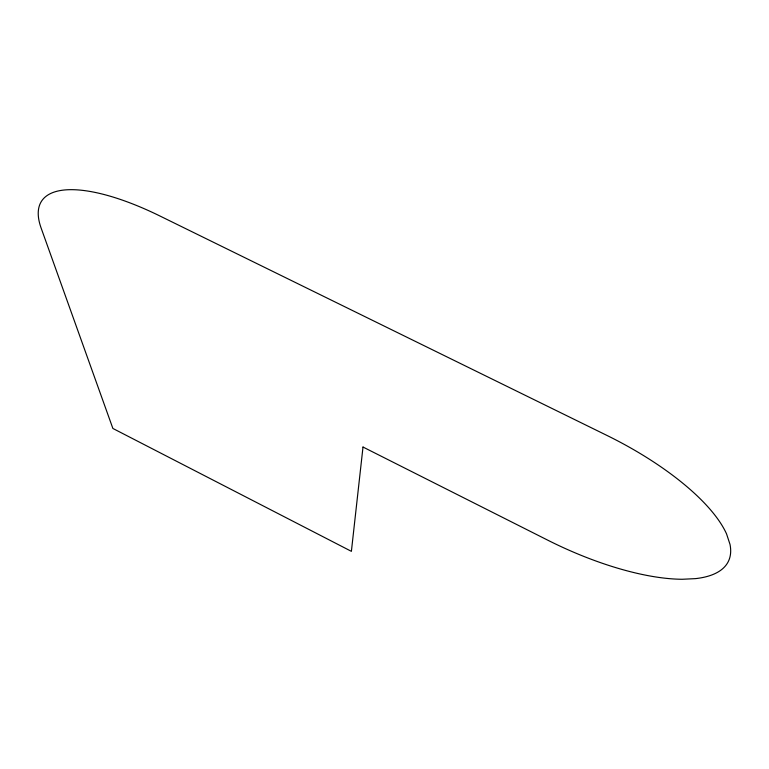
<?xml version="1.0" encoding="UTF-8"?>
<svg xmlns="http://www.w3.org/2000/svg" width="769" height="769" viewBox="0 0 769 769"><rect width="100%" height="100%" fill="white"/><g stroke="black" fill="none" stroke-linecap="round" stroke-linejoin="round"><path stroke-width="1.15" d="M363.006 447.039L351.395 551.344L112.88 428.458L41.103 227.98A159.817 55.099 33 0 1 159.865 215.964L607.097 435.504A165.595 60.059 26 0 1 726.561 533.936L729.992 544.327A165.595 60.059 26 0 1 695.416 578.634L682.343 579.268A165.595 60.059 26 0 1 547.566 540.078L363.006 447.039"/></g></svg>
